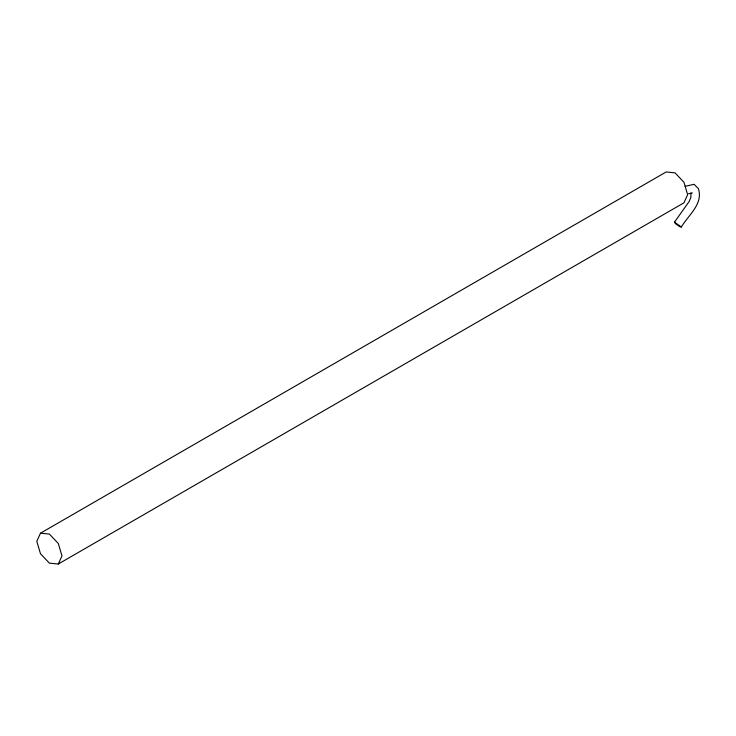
<?xml version="1.0" encoding="UTF-8"?>
<svg xmlns="http://www.w3.org/2000/svg" width="736" height="736" viewBox="0 0 736 736"><rect width="100%" height="100%" fill="white"/><g stroke="black" fill="none" stroke-linecap="round" stroke-linejoin="round"><path stroke-width="1.1" d="M40.489 533.186L36.8 541.337L40.489 553.748L49.395 563.15L58.291 564.024L683.946 202.814L687.636 194.663L683.946 182.252L675.041 172.85L666.135 171.976L40.489 533.186L49.395 534.069L58.291 543.472L61.98 555.873L58.291 564.024M685.142 186.328L694.085 184.304L698.39 188.655C703.506 203.992 688.169 215.234 681.361 227.019L679.65 226.596L675.409 223.588L674.498 222.143L689.209 201.416L690.892 197.276L690.892 192.979M688.574 193.706L692.429 192.942M674.498 222.143L681.361 227.019"/></g></svg>
